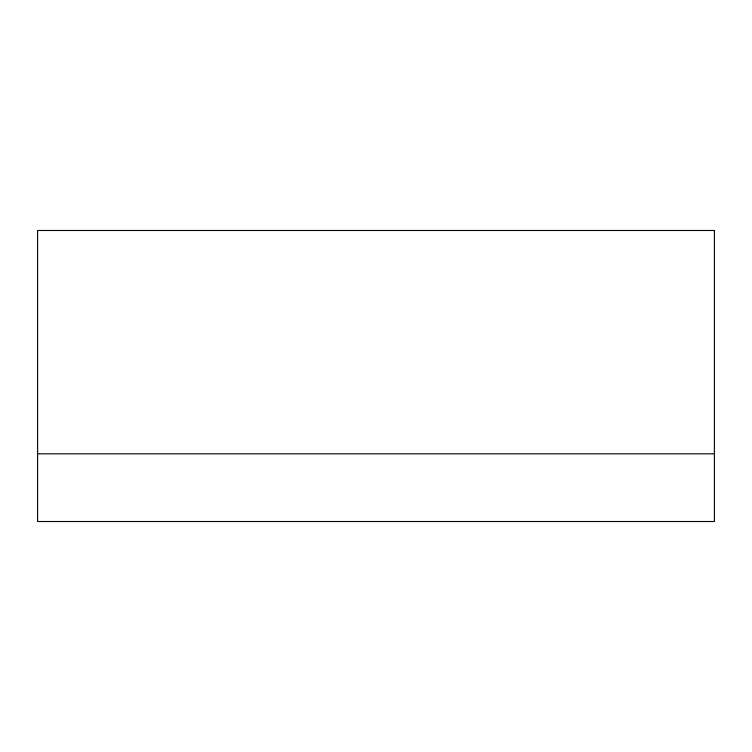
<?xml version="1.0" encoding="UTF-8"?>
<svg xmlns="http://www.w3.org/2000/svg" width="752" height="752" viewBox="0 0 752 752"><rect width="100%" height="100%" fill="white"/><g stroke="black" fill="none" stroke-linecap="round" stroke-linejoin="round"><path stroke-width="1.13" d="M37.6 453.832L714.4 453.832M714.4 230.488L37.6 230.488L37.6 521.512L714.4 521.512L714.4 230.488"/></g></svg>
